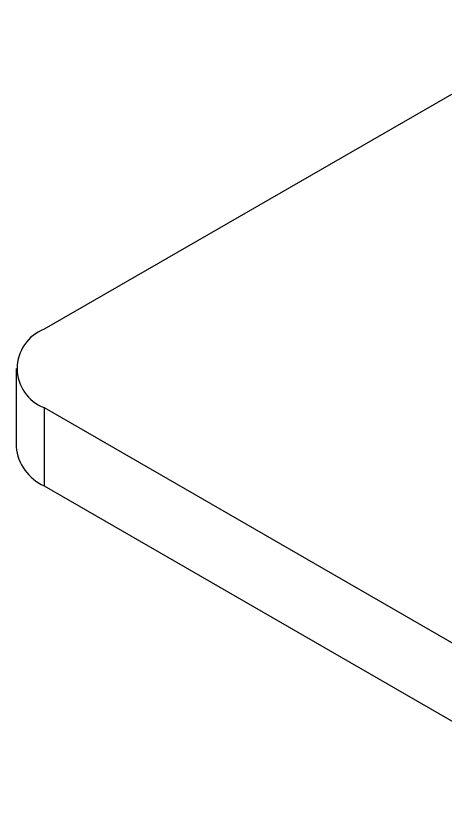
# Model space of a CAD drawing. Header units: millimetres. Extents: x 53 to 380, y 29 to 265.
# Drawn here: x 311.96 to 318.67, y 144.21 to 156.72 of the extents above; entities that cross this region are included whole.
import ezdxf

# ---------------------------------------------------------------- set-up
doc = ezdxf.new("R2010")
doc.units = ezdxf.units.MM

msp = doc.modelspace()

# ---------------------------------------------------------------- linework, layer by layer
at = {"color": 7, "linetype": 'Continuous', "lineweight": 25}
for p, q in [((320.8825, 156.716), (312.3972, 151.8176)), ((311.9579, 151.2053), (311.9579, 149.9805)), ((312.3972, 150.593), (363.3089, 121.2023)), ((312.3972, 150.593), (312.3972, 149.3682)), ((312.3972, 149.3682), (363.3089, 119.9775))]:
    msp.add_line(p, q, dxfattribs=at)
for centre, radius, start, end in [((312.6296, 151.2053), 0.6549, 110.78363, 249.21662), ((312.7085, 150.0553), 0.7544, 185.69483, 245.62552)]:
    msp.add_arc(centre, radius, start, end, dxfattribs=at)

doc.saveas('drawing.dxf')
